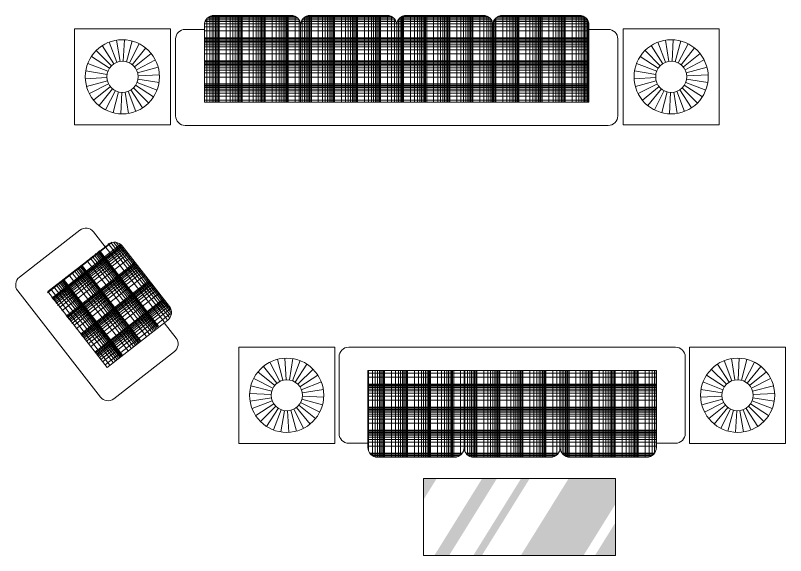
# Model space of a CAD drawing. Header units: millimetres. Extents: x -37049 to 129367, y 25385 to 90033.
# Drawn here: x 35588 to 39594, y 25385 to 28194 of the extents above; entities that cross this region are included whole.
import ezdxf

# ---------------------------------------------------------------- set-up
doc = ezdxf.new("R2010")
doc.units = ezdxf.units.MM
doc.header["$MEASUREMENT"] = 0
doc.layers.add('NTHAY1', color=61, linetype='Continuous', lineweight=25)
doc.layers.add('NVDUNG', color=143, linetype='Continuous', lineweight=13)
pattern_1 = [(360, (-35592.77, -27962.67), (3e-12, 120), []), (360, (-35592.77, -27926.55), (3e-12, 120), []), (360, (-35592.77, -27905.42), (3e-12, 120), []), (360, (-35592.77, -27890.42), (3e-12, 120), []), (360, (-35592.77, -27878.79), (3e-12, 120), []), (360, (-35592.77, -27869.29), (3e-12, 120), []), (360, (-35592.77, -27861.26), (3e-12, 120), []), (360, (-35592.77, -27854.3), (3e-12, 120), []), (360, (-35592.77, -27848.16), (3e-12, 120), []), (90, (-35592.77, -27962.67), (-120, 3e-12), []), (90, (-35556.65, -27962.67), (-120, 3e-12), []), (90, (-35535.52, -27962.67), (-120, 3e-12), []), (90, (-35520.52, -27962.67), (-120, 3e-12), []), (90, (-35508.89, -27962.67), (-120, 3e-12), []), (90, (-35499.39, -27962.67), (-120, 3e-12), []), (90, (-35491.36, -27962.67), (-120, 3e-12), []), (90, (-35484.4, -27962.67), (-120, 3e-12), []), (90, (-35478.26, -27962.67), (-120, 3e-12), [])]
pattern_2 = [(360, (-36772.4, -25922.71), (3e-12, 120), []), (360, (-36772.4, -25886.59), (3e-12, 120), []), (360, (-36772.4, -25865.46), (3e-12, 120), []), (360, (-36772.4, -25850.46), (3e-12, 120), []), (360, (-36772.4, -25838.83), (3e-12, 120), []), (360, (-36772.4, -25829.33), (3e-12, 120), []), (360, (-36772.4, -25821.3), (3e-12, 120), []), (360, (-36772.4, -25814.34), (3e-12, 120), []), (360, (-36772.4, -25808.2), (3e-12, 120), []), (90, (-36772.4, -25922.71), (-120, 3e-12), []), (90, (-36736.28, -25922.71), (-120, 3e-12), []), (90, (-36715.15, -25922.71), (-120, 3e-12), []), (90, (-36700.16, -25922.71), (-120, 3e-12), []), (90, (-36688.53, -25922.71), (-120, 3e-12), []), (90, (-36679.03, -25922.71), (-120, 3e-12), []), (90, (-36670.99, -25922.71), (-120, 3e-12), []), (90, (-36664.03, -25922.71), (-120, 3e-12), []), (90, (-36657.9, -25922.71), (-120, 3e-12), [])]

# ---------------------------------------------------------------- blocks, each defined once
blk = doc.blocks.new('A$C68A209FF')
at = {"layer": 'NVDUNG'}
h = blk.add_hatch(color=256, dxfattribs=at)
h.paths.add_polyline_path([(1000, 0), (1000, 173.2), (892.3, 0)])
h.paths.add_polyline_path([(1000, 269.2), (1000, 400), (755.2, 400), (506.6, 0), (832.7, 0)])
h.paths.add_polyline_path([(259.3, 0), (304.1, 0), (552.8, 400), (508, 400)])
h.paths.add_polyline_path([(382.2, 400), (305.5, 400), (56.8, 0), (133.6, 0)])
h.paths.add_polyline_path([(68.9, 400), (0, 400), (0, 289.1)])
for p, q in [((0, 400), (1000, 400)), ((0, 0), (0, 400)), ((1000, 400), (1000, 0)), ((1000, 0), (0, 0))]:
    blk.add_line(p, q, dxfattribs=at)
blk = doc.blocks.new('A$C5C451A96')
at = {"layer": 'NVDUNG', "lineweight": 0, "ltscale": 100}
h = blk.add_hatch(dxfattribs=at)
h.set_pattern_fill('LOG-LOG', color=147, scale=120, style=0, pattern_type=2)
h.set_pattern_definition(pattern_1)
edge = h.paths.add_edge_path()
edge.add_ellipse((1126.5, 522), major_axis=(-35.4, 35.4), ratio=1, start_angle=225, end_angle=315, ccw=False)
edge.add_line((1176.5, 522), (1176.5, 121.8))
edge.add_line((1176.5, 121.8), (676.5, 121.8))
edge.add_line((676.5, 121.8), (676.5, 522))
edge.add_ellipse((726.5, 522), major_axis=(-35.4, 35.4), ratio=1, start_angle=-45, end_angle=45, ccw=False)
edge.add_line((726.5, 572), (1126.5, 572))
h = blk.add_hatch(dxfattribs=at)
h.set_pattern_fill('LOG-LOG', color=147, scale=120, style=0, pattern_type=2)
h.set_pattern_definition(pattern_1)
edge = h.paths.add_edge_path()
edge.add_ellipse((1626.6, 522), major_axis=(35.4, 35.4), ratio=1, start_angle=315, end_angle=405, ccw=False)
edge.add_line((1676.6, 522), (1676.6, 121.8))
edge.add_line((1676.6, 121.8), (1176.5, 121.8))
edge.add_line((1176.5, 121.8), (1176.5, 522))
edge.add_ellipse((1226.5, 522), major_axis=(35.4, 35.4), ratio=1, start_angle=45, end_angle=135, ccw=False)
edge.add_line((1226.5, 572), (1626.6, 572))
h = blk.add_hatch(dxfattribs=at)
h.set_pattern_fill('LOG-LOG', color=147, scale=120, style=0, pattern_type=2)
h.set_pattern_definition(pattern_1)
edge = h.paths.add_edge_path()
edge.add_ellipse((2126.6, 522), major_axis=(35.4, 35.4), ratio=1, start_angle=315, end_angle=405, ccw=False)
edge.add_line((2176.6, 522), (2176.6, 121.8))
edge.add_line((2176.6, 121.8), (1676.6, 121.8))
edge.add_line((1676.6, 121.8), (1676.6, 522))
edge.add_ellipse((1726.6, 522), major_axis=(35.4, 35.4), ratio=1, start_angle=45, end_angle=135, ccw=False)
edge.add_line((1726.6, 572), (2126.6, 572))
h = blk.add_hatch(dxfattribs=at)
h.set_pattern_fill('LOG-LOG', color=147, scale=120, style=0, pattern_type=2)
h.set_pattern_definition(pattern_1)
edge = h.paths.add_edge_path()
edge.add_ellipse((2626.6, 522), major_axis=(35.4, 35.4), ratio=1, start_angle=315, end_angle=405, ccw=False)
edge.add_line((2676.6, 522), (2676.6, 121.8))
edge.add_line((2676.6, 121.8), (2176.6, 121.8))
edge.add_line((2176.6, 121.8), (2176.6, 522))
edge.add_ellipse((2226.6, 522), major_axis=(35.4, 35.4), ratio=1, start_angle=45, end_angle=135, ccw=False)
edge.add_line((2226.6, 572), (2626.6, 572))
at = {"layer": 'NVDUNG'}
for p, q in [((1126.5, 572), (726.5, 572)), ((1626.6, 572), (1226.5, 572)), ((2126.6, 572), (1726.6, 572)), ((2226.6, 572), (2626.6, 572)), ((676.5, 522), (676.5, 121.8)), ((1176.5, 522), (1176.5, 121.8)), ((1676.6, 522), (1676.6, 121.8)), ((2176.6, 121.8), (2176.6, 522)), ((2176.6, 121.8), (2176.6, 522)), ((2676.6, 522), (2676.6, 121.8)), ((500, 502.9), (0, 502.9)), ((0, 502.9), (0, 2.9)), ((500, 2.9), (500, 502.9)), ((576.4, 499.4), (676.5, 499.4)), ((2776.7, 499.4), (2676.6, 499.4)), ((2854.5, 2.9), (2854.5, 502.9)), ((2854.5, 502.9), (3354.5, 502.9)), ((3354.5, 502.9), (3354.5, 2.9)), ((237.3, 332.9), (219.8, 443.4)), ((254.2, 333.8), (260.1, 445.5)), ((526.4, 449.4), (526.4, 50)), ((2826.7, 449.4), (2826.7, 50)), ((3091.9, 332.9), (3074.4, 443.4)), ((3108.8, 333.8), (3114.6, 445.5)), ((205.9, 320.9), (145, 414.7)), ((221, 328.5), (180.9, 433)), ((271, 331.2), (299.9, 439.2)), ((286.8, 325.1), (337.6, 424.8)), ((301, 315.9), (371.4, 402.8)), ((3060.4, 320.9), (2999.5, 414.7)), ((3075.5, 328.5), (3035.4, 433)), ((3125.5, 331.2), (3154.5, 439.2)), ((3141.3, 325.1), (3192.1, 424.8)), ((3155.5, 315.9), (3225.9, 402.8)), ((192.7, 310.2), (113.6, 389.3)), ((312.9, 303.9), (399.9, 374.3)), ((3047.3, 310.2), (2968.2, 389.3)), ((3167.5, 303.9), (3254.4, 374.3)), ((174.4, 282), (69.9, 322)), ((182.1, 297), (88.2, 358)), ((322.2, 289.7), (421.8, 340.5)), ((3028.9, 282), (2924.5, 322)), ((3036.6, 297), (2942.8, 358)), ((3176.7, 289.7), (3276.4, 340.5)), ((170, 265.6), (59.5, 283.1)), ((328.2, 273.9), (436.3, 302.8)), ((3024.5, 265.6), (2914, 283.1)), ((3182.8, 273.9), (3290.8, 302.8)), ((169.1, 248.7), (57.4, 242.8)), ((330.9, 257.2), (442.6, 263)), ((3023.7, 248.7), (2911.9, 242.8)), ((3185.4, 257.2), (3297.1, 263)), ((171.8, 232), (63.7, 203)), ((177.8, 216.2), (78.2, 165.4)), ((187.1, 202), (100.1, 131.6)), ((317.9, 208.8), (411.8, 147.9)), ((325.6, 223.9), (430.1, 183.8)), ((330, 240.3), (440.5, 222.8)), ((3026.3, 232), (2918.2, 203)), ((3032.4, 216.2), (2932.7, 165.4)), ((3041.6, 202), (2954.7, 131.6)), ((3172.5, 208.8), (3266.3, 147.9)), ((3180.2, 223.9), (3284.6, 183.8)), ((3184.5, 240.3), (3295, 222.8)), ((199, 190), (128.6, 103)), ((213.2, 180.8), (162.4, 81.1)), ((229.9, 174.7), (200.9, 66.6)), ((246.6, 172), (240.7, 60.3)), ((263.5, 172.9), (281, 62.4)), ((279, 177.3), (319.1, 72.9)), ((294.1, 185), (355, 91.2)), ((307.3, 195.7), (386.4, 116.6)), ((3053.6, 190), (2983.2, 103)), ((3067.8, 180.8), (3017, 81.1)), ((3083.9, 174.7), (3055, 66.6)), ((3100.7, 172), (3094.8, 60.3)), ((3117.6, 172.9), (3135.1, 62.4)), ((3133.6, 177.3), (3173.7, 72.9)), ((3148.7, 185), (3209.6, 91.2)), ((3161.8, 195.7), (3240.9, 116.6)), ((676.5, 121.8), (2676.6, 121.8)), ((0, 2.9), (500, 2.9)), ((2776.7, 0), (576.4, 0)), ((3354.5, 2.9), (2854.5, 2.9))]:
    blk.add_line(p, q, dxfattribs=at)
for centre, radius in [((249.5, 252.9), 192.9), ((3104, 252.9), 192.9), ((250, 252.9), 81), ((3104.5, 252.9), 81)]:
    blk.add_circle(centre, radius, dxfattribs=at)
for centre, start, end in [((726.5, 522), 90, 180), ((1126.5, 522), 0, 90), ((1226.5, 522), 90, 180), ((1626.6, 522), 0, 90), ((1726.6, 522), 90, 180), ((2126.6, 522), 0, 90), ((2226.6, 522), 90, 180), ((2626.6, 522), 0, 90), ((576.4, 449.4), 90, 180), ((2776.7, 449.4), 0, 90), ((576.4, 50), 180, 270), ((2776.7, 50), 270, 0)]:
    blk.add_arc(centre, 50, start, end, dxfattribs=at)
blk = doc.blocks.new('A$C03FD3F31')
at = {"layer": 'NVDUNG', "lineweight": 0, "ltscale": 100}
h = blk.add_hatch(dxfattribs=at)
h.set_pattern_fill('LOG-LOG', color=147, scale=120, angle=38, style=0, pattern_type=2)
h.set_pattern_definition([(38, (-35401.38, -25841.7), (-73.87938, 94.5613), []), (38, (-35423.62, -25813.23), (-73.87938, 94.5613), []), (38, (-35436.63, -25796.58), (-73.87938, 94.5613), []), (38, (-35445.86, -25784.77), (-73.87938, 94.5613), []), (38, (-35453.02, -25775.6), (-73.87938, 94.5613), []), (38, (-35458.87, -25768.12), (-73.87938, 94.5613), []), (38, (-35463.82, -25761.79), (-73.87938, 94.5613), []), (38, (-35468.1, -25756.3), (-73.87938, 94.5613), []), (38, (-35471.88, -25751.47), (-73.87938, 94.5613), []), (128, (-35401.38, -25841.7), (-94.5613, -73.87938), []), (128, (-35372.91, -25819.46), (-94.5613, -73.87938), []), (128, (-35356.26, -25806.45), (-94.5613, -73.87938), []), (128, (-35344.45, -25797.22), (-94.5613, -73.87938), []), (128, (-35335.28, -25790.06), (-94.5613, -73.87938), []), (128, (-35327.8, -25784.21), (-94.5613, -73.87938), []), (128, (-35321.47, -25779.27), (-94.5613, -73.87938), []), (128, (-35315.98, -25774.98), (-94.5613, -73.87938), []), (128, (-35311.15, -25771.2), (-94.5613, -73.87938), [])])
h.paths.add_polyline_path([(796.1, 492.8, -0.414214), (788.2, 422.5), (475.4, 173), (163.6, 564), (476.4, 813.5, -0.414214), (546.7, 805.6)])
at = {"layer": 'NVDUNG'}
for p, q in [((334.3, 887.2), (19.3, 641.8)), ((404.5, 878.5), (466, 799.5)), ((483.9, 813.4), (168.1, 567.6)), ((799.8, 489.1), (554, 804.7)), ((10.5, 571.7), (440.7, 19.3)), ((475.3, 173.1), (168.1, 567.6)), ((475.3, 173.1), (791.1, 418.9)), ((475.3, 173.1), (791.1, 418.9)), ((834.7, 326.1), (773.2, 405)), ((826, 255.9), (510.9, 10.5))]:
    blk.add_line(p, q, dxfattribs=at)
for centre, start, end in [((365.1, 847.8), 37.9081, 127.9081), ((514.6, 774), 37.9081, 127.9081), ((50, 602.4), 127.9081, 217.9081), ((760.4, 458.4), 307.9081, 37.9081), ((795.2, 295.3), 307.9081, 37.9081), ((480.1, 50), 217.9081, 307.9081)]:
    blk.add_arc(centre, 50, start, end, dxfattribs=at)
blk = doc.blocks.new('A$C793E0C2B')
at = {"layer": 'NVDUNG'}
for p, q in [((0, 500), (500, 500)), ((0, 0), (0, 500)), ((500, 500), (500, 0)), ((246.6, 330.9), (240.7, 442.6)), ((213.2, 322.2), (162.4, 421.8)), ((229.9, 328.2), (200.9, 436.3)), ((263.5, 330), (281, 440.5)), ((279, 325.6), (319.1, 430.1)), ((294.1, 317.9), (355, 411.8)), ((187.1, 301), (100.1, 371.4)), ((199, 312.9), (128.6, 399.9)), ((307.3, 307.3), (386.4, 386.4)), ((177.8, 286.8), (78.2, 337.6)), ((317.9, 294.1), (411.8, 355)), ((171.8, 271), (63.7, 299.9)), ((325.6, 279), (430.1, 319.1)), ((169.1, 254.2), (57.4, 260.1)), ((330, 262.7), (440.5, 280.2)), ((330.9, 245.8), (442.6, 239.9)), ((170, 237.3), (59.5, 219.8)), ((174.4, 221), (69.9, 180.9)), ((182.1, 205.9), (88.2, 145)), ((322.2, 213.2), (421.8, 162.4)), ((328.2, 229), (436.3, 200.1)), ((192.7, 192.7), (113.6, 113.6)), ((205.9, 182.1), (145, 88.2)), ((221, 174.4), (180.9, 69.9)), ((237.3, 170), (219.8, 59.5)), ((254.2, 169.1), (260.1, 57.4)), ((271, 171.8), (299.9, 63.7)), ((286.8, 177.8), (337.6, 78.2)), ((301, 187.1), (371.4, 100.1)), ((312.9, 199), (399.9, 128.6)), ((500, 0), (0, 0))]:
    blk.add_line(p, q, dxfattribs=at)
for centre, radius in [((249.5, 250), 192.9), ((250, 250), 81)]:
    blk.add_circle(centre, radius, dxfattribs=at)
blk = doc.blocks.new('A$C0FDF41A5')
at = {"layer": 'NVDUNG', "lineweight": 0, "ltscale": 100}
h = blk.add_hatch(dxfattribs=at)
h.set_pattern_fill('LOG-LOG', color=147, scale=120, style=0, pattern_type=2)
h.set_pattern_definition(pattern_2)
h.paths.add_polyline_path([(1122.3, 0, 0.414214), (1172.3, 50), (1172.3, 450.2), (672.3, 450.2), (672.3, 50, 0.414214), (722.3, 0)])
h = blk.add_hatch(dxfattribs=at)
h.set_pattern_fill('LOG-LOG', color=147, scale=120, style=0, pattern_type=2)
h.set_pattern_definition(pattern_2)
h.paths.add_polyline_path([(1622.3, 0, 0.414214), (1672.3, 50), (1672.3, 450.2), (1172.3, 450.2), (1172.3, 50, 0.414214), (1222.3, 0)])
h = blk.add_hatch(dxfattribs=at)
h.set_pattern_fill('LOG-LOG', color=147, scale=120, style=0, pattern_type=2)
h.set_pattern_definition(pattern_2)
h.paths.add_polyline_path([(2122.3, 0, 0.414214), (2172.3, 50), (2172.3, 450.2), (1672.3, 450.2), (1672.3, 50, 0.414214), (1722.3, 0)])
at = {"layer": 'NVDUNG'}
for p, q in [((2272.4, 572), (572.2, 572)), ((522.2, 122.7), (522.2, 522)), ((2322.4, 122.7), (2322.4, 522)), ((672.3, 450.2), (2172.3, 450.2)), ((672.3, 50), (672.3, 450.2)), ((1172.3, 50), (1172.3, 450.2)), ((1672.3, 450.2), (1672.3, 50)), ((1672.3, 450.2), (1672.3, 50)), ((2172.3, 50), (2172.3, 450.2)), ((572.2, 72.7), (672.3, 72.7)), ((2272.4, 72.7), (2172.3, 72.7)), ((1122.3, 0), (722.3, 0)), ((1622.3, 0), (1222.3, 0)), ((1722.3, 0), (2122.3, 0))]:
    blk.add_line(p, q, dxfattribs=at)
for centre, start, end in [((572.2, 522), 90, 180), ((2272.4, 522), 0, 90), ((572.2, 122.7), 180, 270), ((2272.4, 122.7), 270, 0), ((722.3, 50), 180, 270), ((1122.3, 50), 270, 0), ((1222.3, 50), 180, 270), ((1622.3, 50), 270, 0), ((1722.3, 50), 180, 270), ((2122.3, 50), 270, 0)]:
    blk.add_arc(centre, 50, start, end, dxfattribs=at)
at = {"layer": 'NTHAY1'}
blk.add_blockref('A$C793E0C2B', (0, 72), dxfattribs=at)
at = {"layer": 'NTHAY1', "xscale": -1}
blk.add_blockref('A$C793E0C2B', (2844.6, 72), dxfattribs=at)

msp = doc.modelspace()

# ---------------------------------------------------------------- block references
at = {"layer": 'NTHAY1', "ltscale": 100}
msp.add_blockref('A$C5C451A96', (35894.9, 27621.8), dxfattribs=at)
at = {"layer": 'NTHAY1', "ltscale": 100, "rotation": 359.9999999999985}
for name, p in [('A$C03FD3F31', (35589.3, 26190.5)), ('A$C0FDF41A5', (36749.6, 25896.8))]:
    msp.add_blockref(name, p, dxfattribs=at)
at = {"layer": 'NTHAY1', "rotation": 359.9999999999985}
msp.add_blockref('A$C68A209FF', (37710, 25385.3), dxfattribs=at)

doc.saveas('drawing.dxf')
